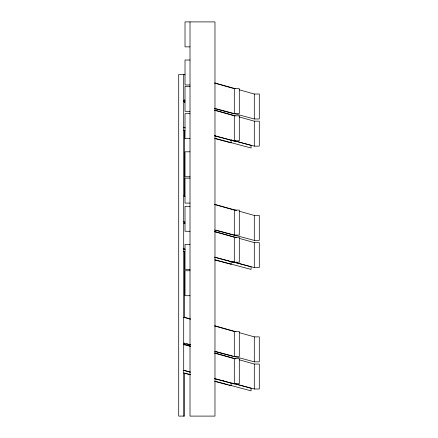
<?xml version="1.0" encoding="UTF-8"?>
<svg xmlns="http://www.w3.org/2000/svg" width="438" height="438" viewBox="0 0 438 438"><rect width="100%" height="100%" fill="white"/><g stroke="black" fill="none" stroke-linecap="round" stroke-linejoin="round"><path stroke-width="0.66" d="M190.01 46.866L185.017 46.866L185.017 21.9L214.976 21.9L214.976 416.1L190.01 416.1L190.01 21.9M190.01 60.006L185.017 60.006L185.017 84.972L190.01 84.972M184.606 74.46L178.709 74.46L178.709 416.1L184.606 416.1L184.606 373.056L190.53 374.632M190.01 86.341L185.017 86.341L185.017 111.307L190.01 111.307M214.593 83.127L234.308 88.657L239.301 88.657L239.301 113.623L234.308 113.623M239.175 89.774L254.297 94.017L259.291 94.017L259.291 118.983L254.297 118.983L214.85 108.41M190.01 113.694L185.017 113.694L185.017 138.66L190.01 138.66M214.593 110.288L234.308 115.818L239.301 115.818L239.301 140.784L234.308 140.784M239.175 116.935L254.297 121.173L259.291 121.173L259.291 146.139L254.297 146.139L231.286 139.974M190.01 151.8L185.017 151.8L185.017 176.766L190.01 176.766M190.01 178.135L185.017 178.135L185.017 203.101L190.01 203.101M190.01 206.309L185.017 206.309L185.017 231.275L190.01 231.275M214.593 204.557L234.308 210.087L239.301 210.087L239.301 235.053L234.308 235.053M239.175 211.198L254.297 215.441L259.291 215.441L259.291 240.407L254.297 240.407L216.164 230.191M214.593 231.718L234.308 237.248L239.301 237.248L239.301 262.214L234.308 262.214M239.175 238.36L254.297 242.603L259.291 242.603L259.291 267.569L254.297 267.569L232.6 261.754M190.01 244.415L185.017 244.415L185.017 269.381L190.01 269.381M190.01 270.744L185.017 270.744L185.017 295.71L190.01 295.71M214.593 325.981L234.308 331.517L239.301 331.517L239.301 356.483L234.308 356.483M239.175 332.628L254.297 336.871L259.291 336.871L259.291 361.837L254.297 361.837L233.914 356.373M214.593 353.143L234.308 358.678L239.301 358.678L239.301 383.644L234.308 383.644M239.175 359.79L254.297 364.033L259.291 364.033L259.291 388.999L254.297 388.999L233.914 383.535M183.703 100.307L185.017 100.658M214.593 108.586L234.308 113.869L234.308 88.657M214.593 135.742L234.308 141.025M216.191 138.649L251.067 147.995L251.067 145.367L231.324 140.05M183.703 130.19L185.017 130.54M214.642 138.479L231.1 142.887L231.1 140.259M183.703 221.737L185.017 222.088M214.593 230.01L234.308 235.294L234.308 210.087M227.344 260.347L228.658 260.698M234.308 262.455L214.593 257.172L234.308 262.526L234.308 237.248M215.534 259.904L251.067 269.425L251.067 266.797L231.987 261.656M183.703 251.615L185.017 251.97M214.642 259.909L231.1 264.317L231.1 261.689M186.577 343.693L190.525 344.75M215.507 351.44L232.6 356.023M183.703 343.162L190.273 344.925M214.593 351.44L234.308 356.724L234.308 331.517M222.082 380.365L223.396 380.715M214.593 378.602L234.308 383.885M215.534 381.334L227.377 384.504M228.696 384.86L251.067 390.855L251.067 388.227L231.987 383.086M183.703 373.045L190.284 374.808M214.642 381.334L231.1 385.747L231.1 383.119M214.593 135.785L234.308 141.096L234.308 115.818M227.377 260.418L228.696 260.769M222.115 380.425L223.429 380.781M214.593 378.646L234.308 383.956L234.308 358.678M214.85 82.946L235.233 88.662M185.017 74.827L183.703 74.46L183.703 416.1M214.85 110.108L235.233 115.824M183.703 101.621L185.017 101.988M214.85 204.376L236.547 210.464M183.703 195.89L185.017 196.257M214.85 231.532L236.547 237.62M183.703 223.051L185.017 223.418M184.606 317.315L190.525 318.979M214.85 325.801L235.89 331.703M183.703 317.315L190.273 319.16M184.606 344.476L190.525 346.135M214.85 352.962L235.89 358.864M183.703 344.476L190.273 346.321M254.297 94.017L254.297 118.983M254.297 121.173L254.297 146.139M254.297 215.441L254.297 240.407M254.297 242.603L254.297 267.569M254.297 336.871L254.297 361.837M254.297 364.033L254.297 388.999M184.606 99.744L184.606 102.476M184.606 130.491L184.606 196.766M184.606 222.05L184.606 223.413M184.606 251.428L184.606 317.709M184.606 342.987L184.606 345.04M185.017 127.819L183.703 127.469L185.017 127.825M185.017 249.249L183.703 248.894L185.017 249.249M190.273 372.086L183.703 370.324L190.284 372.103"/></g></svg>
